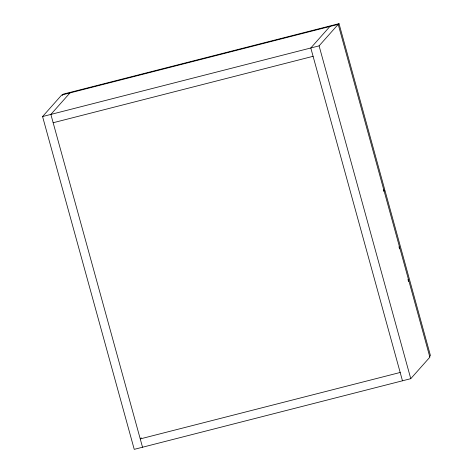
<?xml version="1.0" encoding="UTF-8"?>
<svg xmlns="http://www.w3.org/2000/svg" width="473" height="473" viewBox="0 0 473 473"><rect width="100%" height="100%" fill="white"/><g stroke="black" fill="none" stroke-linecap="round" stroke-linejoin="round"><path stroke-width="0.71" d="M42.57 116.541L61.673 95.038L338.201 24.36L429.874 357.174L410.765 378.678L134.237 449.35L42.57 116.541L319.092 45.863L338.201 24.36M62.265 95.38L63.412 94.092L339.017 23.65L384.596 189.129L383.449 190.424M69.974 92.915L50.865 114.419L142.533 447.227M329.906 26.482L310.796 47.986L402.47 380.795M337.87 24.939L339.017 23.65M141.22 437.809L140.245 438.909L400.176 372.476M383.704 191.346L384.851 190.057L430.43 355.536L429.289 356.825M53.153 122.738L313.091 56.305M398.964 246.74L399.549 248.875M407.963 279.413L408.548 281.541M319.092 45.863L410.765 378.678"/></g></svg>
